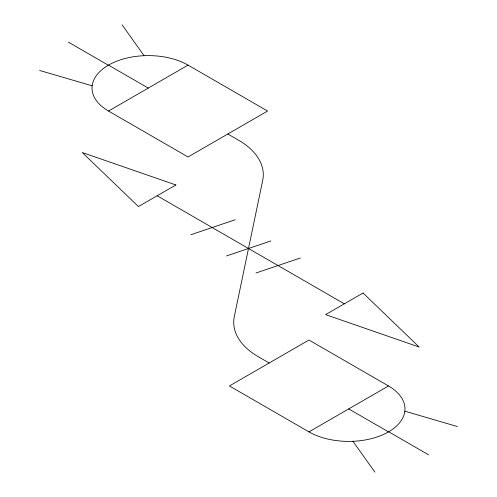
<?xml version="1.0" encoding="UTF-8"?>
<svg xmlns="http://www.w3.org/2000/svg" width="497" height="497" viewBox="0 0 497 497"><rect width="100%" height="100%" fill="white"/><g stroke="black" fill="none" stroke-linecap="round" stroke-linejoin="round"><path stroke-width="0.75" d="M108.501 111.042L188.046 65.119L267.591 111.042L188.046 156.971L108.501 111.042A56.248 32.473 0 0 1 108.501 65.119A56.248 32.473 0 0 1 188.046 65.119M308.954 431.881L388.499 385.958A56.248 32.473 0 0 1 388.499 431.881A56.248 32.473 0 0 1 308.954 431.881L229.409 385.958L308.954 340.029L388.499 385.958M190.867 234.733L235.323 219.717M226.458 255.949L270.908 240.933M255.974 272.99L300.43 257.974M39.642 70.475L92.162 85.807M404.838 411.193L457.358 426.525M108.501 65.119L148.274 88.081M227.819 134.004L238.579 140.222A84.372 48.712 0 0 1 262.683 180.486L234.317 316.514A84.372 48.712 0 0 0 258.421 356.778L269.181 362.996M68.412 42.158L108.34 65.213M157.151 195.762L344.328 303.829M388.66 431.787L428.588 454.842M348.726 408.919L388.499 431.881M122.119 24.85L144.043 55.701M352.957 441.299L374.881 472.15M175.87 184.952L138.433 206.566L82.278 152.529L175.87 184.952M363.046 293.019L325.61 314.632L419.201 347.055L363.046 293.019"/></g></svg>
